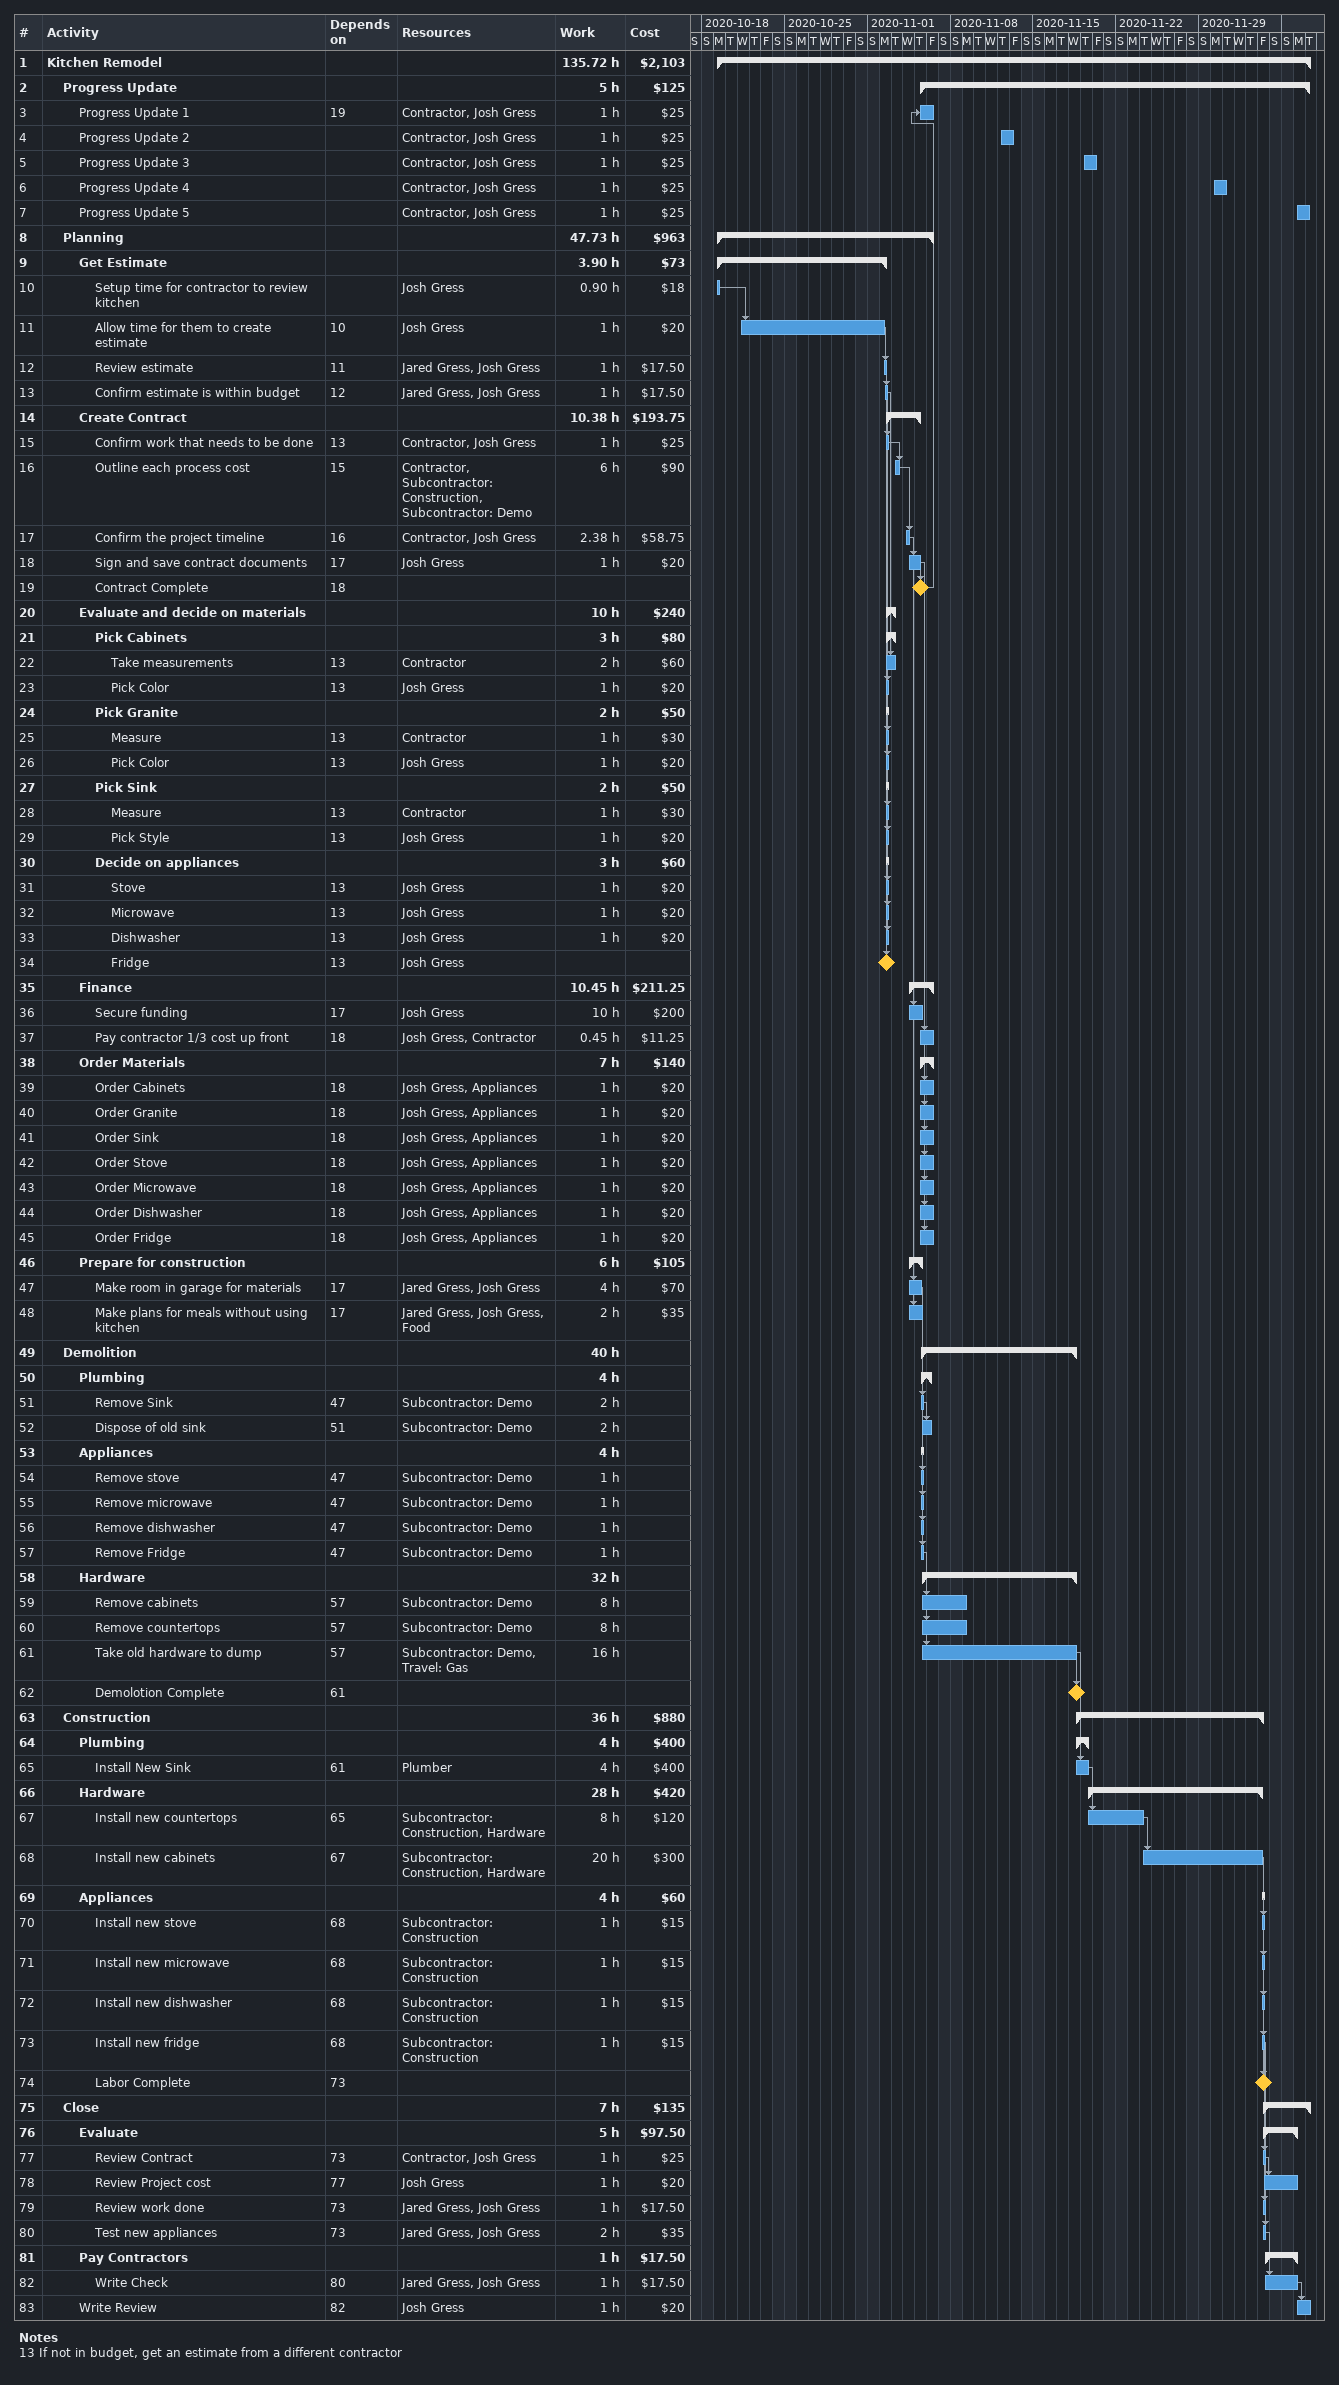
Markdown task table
| ID | Level | Task | Start | Finish | Predecessors | Resources | Work (h) | Cost ($) |
|---|---|---|---|---|---|---|---|---|
| 1 | 1 | **Kitchen Remodel** | 2020-10-19 | 2020-12-08 |  |  | 135.72 | 2103 |
| 2 | 2 | **Progress Update** | 2020-11-05 | 2020-12-08 |  |  | 5 | 125 |
| 3 | 3 | Progress Update 1 | 2020-11-05 | 2020-11-06 | 19 | Contractor, Josh Gress | 1 | 25 |
| 4 | 3 | Progress Update 2 | 2020-11-12 | 2020-11-13 |  | Contractor, Josh Gress | 1 | 25 |
| 5 | 3 | Progress Update 3 | 2020-11-19 | 2020-11-20 |  | Contractor, Josh Gress | 1 | 25 |
| 6 | 3 | Progress Update 4 | 2020-11-30 | 2020-12-01 |  | Contractor, Josh Gress | 1 | 25 |
| 7 | 3 | Progress Update 5 | 2020-12-07 | 2020-12-08 |  | Contractor, Josh Gress | 1 | 25 |
| 8 | 2 | **Planning** | 2020-10-19 | 2020-11-06 |  |  | 47.73 | 963 |
| 9 | 3 | **Get Estimate** | 2020-10-19 | 2020-11-02 |  |  | 3.90 | 73 |
| 10 | 4 | Setup time for contractor to review kitchen | 2020-10-19 | 2020-10-19 |  | Josh Gress | 0.90 | 18 |
| 11 | 4 | Allow time for them to create estimate | 2020-10-21 | 2020-11-02 | 10 | Josh Gress | 1 | 20 |
| 12 | 4 | Review estimate | 2020-11-02 | 2020-11-02 | 11 | Jared Gress, Josh Gress | 1 | 17.50 |
| 13 | 4 | Confirm estimate is within budget | 2020-11-02 | 2020-11-02 | 12 | Jared Gress, Josh Gress | 1 | 17.50 |
| 14 | 3 | **Create Contract** | 2020-11-02 | 2020-11-05 |  |  | 10.38 | 193.75 |
| 15 | 4 | Confirm work that needs to be done | 2020-11-02 | 2020-11-02 | 13 | Contractor, Josh Gress | 1 | 25 |
| 16 | 4 | Outline each process cost | 2020-11-03 | 2020-11-03 | 15 | Contractor, Subcontractor: Construction, Subcontractor: Demo | 6 | 90 |
| 17 | 4 | Confirm the project timeline | 2020-11-04 | 2020-11-04 | 16 | Contractor, Josh Gress | 2.38 | 58.75 |
| 18 | 4 | Sign and save contract documents | 2020-11-04 | 2020-11-05 | 17 | Josh Gress | 1 | 20 |
| 19 | 4 | Contract Complete (milestone) | 2020-11-05 | 2020-11-05 | 18 |  |  |  |
| 20 | 3 | **Evaluate and decide on materials** | 2020-11-02 | 2020-11-03 |  |  | 10 | 240 |
| 21 | 4 | **Pick Cabinets** | 2020-11-02 | 2020-11-03 |  |  | 3 | 80 |
| 22 | 5 | Take measurements | 2020-11-02 | 2020-11-03 | 13 | Contractor | 2 | 60 |
| 23 | 5 | Pick Color | 2020-11-02 | 2020-11-02 | 13 | Josh Gress | 1 | 20 |
| 24 | 4 | **Pick Granite** | 2020-11-02 | 2020-11-02 |  |  | 2 | 50 |
| 25 | 5 | Measure | 2020-11-02 | 2020-11-02 | 13 | Contractor | 1 | 30 |
| 26 | 5 | Pick Color | 2020-11-02 | 2020-11-02 | 13 | Josh Gress | 1 | 20 |
| 27 | 4 | **Pick Sink** | 2020-11-02 | 2020-11-02 |  |  | 2 | 50 |
| 28 | 5 | Measure | 2020-11-02 | 2020-11-02 | 13 | Contractor | 1 | 30 |
| 29 | 5 | Pick Style | 2020-11-02 | 2020-11-02 | 13 | Josh Gress | 1 | 20 |
| 30 | 4 | **Decide on appliances** | 2020-11-02 | 2020-11-02 |  |  | 3 | 60 |
| 31 | 5 | Stove | 2020-11-02 | 2020-11-02 | 13 | Josh Gress | 1 | 20 |
| 32 | 5 | Microwave | 2020-11-02 | 2020-11-02 | 13 | Josh Gress | 1 | 20 |
| 33 | 5 | Dishwasher | 2020-11-02 | 2020-11-02 | 13 | Josh Gress | 1 | 20 |
| 34 | 5 | Fridge (milestone) | 2020-11-02 | 2020-11-02 | 13 | Josh Gress |  |  |
| 35 | 3 | **Finance** | 2020-11-04 | 2020-11-06 |  |  | 10.45 | 211.25 |
| 36 | 4 | Secure funding | 2020-11-04 | 2020-11-05 | 17 | Josh Gress | 10 | 200 |
| 37 | 4 | Pay contractor 1/3 cost up front | 2020-11-05 | 2020-11-06 | 18 | Josh Gress, Contractor | 0.45 | 11.25 |
| 38 | 3 | **Order Materials** | 2020-11-05 | 2020-11-06 |  |  | 7 | 140 |
| 39 | 4 | Order Cabinets | 2020-11-05 | 2020-11-06 | 18 | Josh Gress, Appliances | 1 | 20 |
| 40 | 4 | Order Granite | 2020-11-05 | 2020-11-06 | 18 | Josh Gress, Appliances | 1 | 20 |
| 41 | 4 | Order Sink | 2020-11-05 | 2020-11-06 | 18 | Josh Gress, Appliances | 1 | 20 |
| 42 | 4 | Order Stove | 2020-11-05 | 2020-11-06 | 18 | Josh Gress, Appliances | 1 | 20 |
| 43 | 4 | Order Microwave | 2020-11-05 | 2020-11-06 | 18 | Josh Gress, Appliances | 1 | 20 |
| 44 | 4 | Order Dishwasher | 2020-11-05 | 2020-11-06 | 18 | Josh Gress, Appliances | 1 | 20 |
| 45 | 4 | Order Fridge | 2020-11-05 | 2020-11-06 | 18 | Josh Gress, Appliances | 1 | 20 |
| 46 | 3 | **Prepare for construction** | 2020-11-04 | 2020-11-05 |  |  | 6 | 105 |
| 47 | 4 | Make room in garage for materials | 2020-11-04 | 2020-11-05 | 17 | Jared Gress, Josh Gress | 4 | 70 |
| 48 | 4 | Make plans for meals without using kitchen | 2020-11-04 | 2020-11-05 | 17 | Jared Gress, Josh Gress, Food | 2 | 35 |
| 49 | 2 | **Demolition** | 2020-11-05 | 2020-11-18 |  |  | 40 |  |
| 50 | 3 | **Plumbing** | 2020-11-05 | 2020-11-06 |  |  | 4 |  |
| 51 | 4 | Remove Sink | 2020-11-05 | 2020-11-05 | 47 | Subcontractor: Demo | 2 |  |
| 52 | 4 | Dispose of old sink | 2020-11-05 | 2020-11-06 | 51 | Subcontractor: Demo | 2 |  |
| 53 | 3 | **Appliances** | 2020-11-05 | 2020-11-05 |  |  | 4 |  |
| 54 | 4 | Remove stove | 2020-11-05 | 2020-11-05 | 47 | Subcontractor: Demo | 1 |  |
| 55 | 4 | Remove microwave | 2020-11-05 | 2020-11-05 | 47 | Subcontractor: Demo | 1 |  |
| 56 | 4 | Remove dishwasher | 2020-11-05 | 2020-11-05 | 47 | Subcontractor: Demo | 1 |  |
| 57 | 4 | Remove Fridge | 2020-11-05 | 2020-11-05 | 47 | Subcontractor: Demo | 1 |  |
| 58 | 3 | **Hardware** | 2020-11-05 | 2020-11-18 |  |  | 32 |  |
| 59 | 4 | Remove cabinets | 2020-11-05 | 2020-11-09 | 57 | Subcontractor: Demo | 8 |  |
| 60 | 4 | Remove countertops | 2020-11-05 | 2020-11-09 | 57 | Subcontractor: Demo | 8 |  |
| 61 | 4 | Take old hardware to dump | 2020-11-05 | 2020-11-18 | 57 | Subcontractor: Demo, Travel: Gas | 16 |  |
| 62 | 4 | Demolotion Complete (milestone) | 2020-11-18 | 2020-11-18 | 61 |  |  |  |
| 63 | 2 | **Construction** | 2020-11-18 | 2020-12-04 |  |  | 36 | 880 |
| 64 | 3 | **Plumbing** | 2020-11-18 | 2020-11-19 |  |  | 4 | 400 |
| 65 | 4 | Install New Sink | 2020-11-18 | 2020-11-19 | 61 | Plumber | 4 | 400 |
| 66 | 3 | **Hardware** | 2020-11-19 | 2020-12-04 |  |  | 28 | 420 |
| 67 | 4 | Install new countertops | 2020-11-19 | 2020-11-24 | 65 | Subcontractor: Construction, Hardware | 8 | 120 |
| 68 | 4 | Install new cabinets | 2020-11-24 | 2020-12-04 | 67 | Subcontractor: Construction, Hardware | 20 | 300 |
| 69 | 3 | **Appliances** | 2020-12-04 | 2020-12-04 |  |  | 4 | 60 |
| 70 | 4 | Install new stove | 2020-12-04 | 2020-12-04 | 68 | Subcontractor: Construction | 1 | 15 |
| 71 | 4 | Install new microwave | 2020-12-04 | 2020-12-04 | 68 | Subcontractor: Construction | 1 | 15 |
| 72 | 4 | Install new dishwasher | 2020-12-04 | 2020-12-04 | 68 | Subcontractor: Construction | 1 | 15 |
| 73 | 4 | Install new fridge | 2020-12-04 | 2020-12-04 | 68 | Subcontractor: Construction | 1 | 15 |
| 74 | 4 | Labor Complete (milestone) | 2020-12-04 | 2020-12-04 | 73 |  |  |  |
| 75 | 2 | **Close** | 2020-12-04 | 2020-12-08 |  |  | 7 | 135 |
| 76 | 3 | **Evaluate** | 2020-12-04 | 2020-12-07 |  |  | 5 | 97.50 |
| 77 | 4 | Review Contract | 2020-12-04 | 2020-12-04 | 73 | Contractor, Josh Gress | 1 | 25 |
| 78 | 4 | Review Project cost | 2020-12-04 | 2020-12-07 | 77 | Josh Gress | 1 | 20 |
| 79 | 4 | Review work done | 2020-12-04 | 2020-12-04 | 73 | Jared Gress, Josh Gress | 1 | 17.50 |
| 80 | 4 | Test new appliances | 2020-12-04 | 2020-12-04 | 73 | Jared Gress, Josh Gress | 2 | 35 |
| 81 | 3 | **Pay Contractors** | 2020-12-04 | 2020-12-07 |  |  | 1 | 17.50 |
| 82 | 4 | Write Check | 2020-12-04 | 2020-12-07 | 80 | Jared Gress, Josh Gress | 1 | 17.50 |
| 83 | 3 | Write Review | 2020-12-07 | 2020-12-08 | 82 | Josh Gress | 1 | 20 |

Notes
- 13: If not in budget, get an estimate from a different contractor
